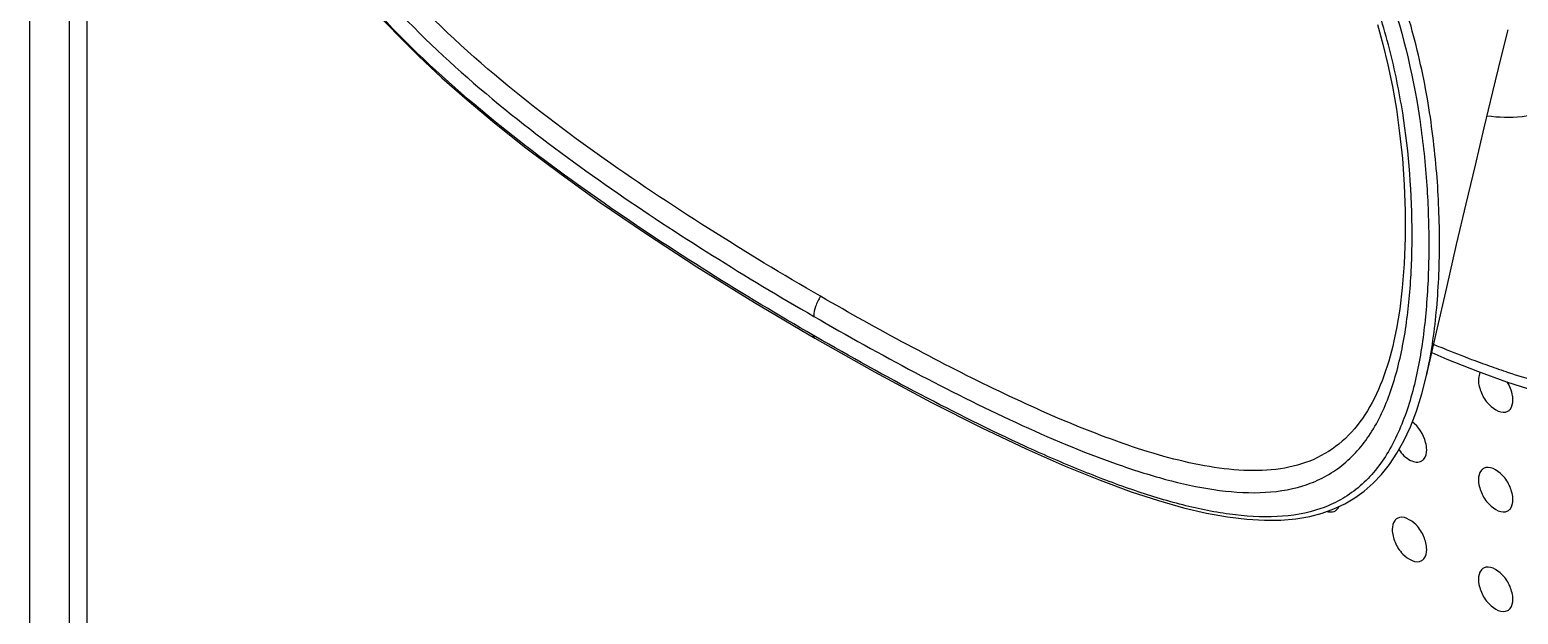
# Model space of a CAD drawing. Header units: millimetres. Extents: x 0 to 1189, y 0 to 841.
# Drawn here: x 858.2 to 919.3, y 321.7 to 345.7 of the extents above; entities that cross this region are included whole.
import ezdxf

# ---------------------------------------------------------------- set-up
doc = ezdxf.new("R2010")
doc.units = ezdxf.units.MM
doc.header["$LTSCALE"] = 65.395
doc.layers.get('0').update_dxf_attribs({"linetype": 'CONTINUOUS'})
doc.layers.add('AXIS', color=7, linetype='CONTINUOUS')

msp = doc.modelspace()

# ---------------------------------------------------------------- linework, layer by layer
at = {"color": 7, "linetype": 'Continuous'}
for p, q in [((858.228, 275.833), (858.228, 553.443)), ((859.861, 274.891), (859.861, 552.501)), ((860.568, 551.276), (860.568, 276.115)), ((914.161, 332.911), (914.16, 332.908)), ((915.708, 332.432), (916.33, 332.167)), ((916.33, 332.167), (917.583, 331.671)), ((917.583, 331.671), (918.781, 331.236))]:
    msp.add_line(p, q, dxfattribs=at)
at = {"color": 9, "linetype": 'Continuous'}
for p, q in [((890.454, 333.082), (890.364, 333.133)), ((890.454, 333.082), (890.372, 333.128)), ((915.786, 332.773), (915.799, 332.768)), ((915.786, 332.773), (915.799, 332.768))]:
    msp.add_line(p, q, dxfattribs=at)
at = {"color": 7, "linetype": 'Continuous'}
for points in [[(872.546, 346.243), (873.331, 345.42), (874.182, 344.579), (875.128, 343.696), (876.157, 342.788), (877.28, 341.849), (878.566, 340.829), (880.012, 339.739), (881.62, 338.587), (883.47, 337.325), (885.585, 335.949), (887.94, 334.489), (890.42, 333.022)], [(913.486, 345.883), (913.711, 345.071), (913.917, 344.219), (914.101, 343.33), (914.26, 342.404), (914.395, 341.429), (914.505, 340.389), (914.58, 339.306), (914.618, 338.227), (914.618, 337.142), (914.579, 336.069), (914.503, 335.083), (914.398, 334.211), (914.267, 333.423), (914.161, 332.911)], [(915.492, 331.487), (915.899, 333.268), (916.323, 335.105), (916.731, 336.86), (917.122, 338.529), (917.499, 340.119), (917.864, 341.645), (918.217, 343.114), (918.56, 344.522), (918.838, 345.659)], [(890.414, 333.024), (892.86, 331.645), (895.179, 330.403), (897.263, 329.349), (899.088, 328.483), (900.679, 327.781), (902.111, 327.2), (903.387, 326.731), (904.506, 326.366), (905.532, 326.076), (906.479, 325.855), (907.333, 325.701), (908.124, 325.604), (908.856, 325.56), (909.525, 325.567), (910.142, 325.621), (910.707, 325.718), (911.222, 325.852), (911.702, 326.025), (912.147, 326.234), (912.557, 326.476), (912.945, 326.757), (913.31, 327.078), (913.65, 327.436), (913.974, 327.845), (914.281, 328.305), (914.565, 328.816), (914.833, 329.393), (915.08, 330.036), (915.304, 330.749), (915.492, 331.488)], [(918.781, 331.236), (919.931, 330.86), (921.026, 330.546), (922.063, 330.295), (923.041, 330.108), (923.959, 329.983), (924.818, 329.919), (925.615, 329.911)]]:
    msp.add_lwpolyline(points, dxfattribs=at)
at = {"color": 9, "linetype": 'Continuous'}
msp.add_arc((932.16, 371.446), 41.991, 249.33823, 250.38371, dxfattribs=at)
for points, knots in [([(890.364, 333.133), (888.915, 333.97), (886.012, 335.716), (881.699, 338.545), (877.403, 341.719), (873.2, 345.419), (870.057, 349.132), (868.034, 352.568), (866.485, 356.148), (865.602, 359.835), (865.216, 363.422), (865.125, 365.958), (865.209, 368.383), (865.481, 370.672), (865.985, 372.774), (866.789, 374.612), (867.812, 375.834), (868.81, 376.5), (869.913, 376.977), (871.474, 377.218), (873.437, 377.075), (875.476, 376.635), (878.301, 375.743), (881.862, 374.241), (886.126, 372.11), (888.954, 370.542), (890.372, 369.723)], [0, 0, 0, 0, 0.063856, 0.129237, 0.196758, 0.267516, 0.342543, 0.381155, 0.419274, 0.491064, 0.524657, 0.556885, 0.587785, 0.617187, 0.644723, 0.669992, 0.69312, 0.704298, 0.715508, 0.738739, 0.763691, 0.790275, 0.818159, 0.876637, 0.937515, 1, 1, 1, 1]), ([(890.372, 368.934), (889.003, 369.724), (886.271, 371.24), (882.807, 372.978), (880.04, 374.199), (877.999, 374.992), (875.984, 375.634), (874.012, 376.07), (872.112, 376.223), (870.596, 376.014), (869.516, 375.583), (868.534, 374.975), (867.507, 373.842), (866.687, 372.103), (866.172, 370.094), (865.892, 367.893), (865.779, 364.699), (866.033, 361.347), (866.732, 357.912), (867.575, 355.237), (868.761, 352.601), (870.752, 349.306), (873.801, 345.742), (877.862, 342.185), (882.011, 339.134), (886.173, 336.408), (888.975, 334.724), (890.373, 333.917)], [0, 0, 0, 0, 0.062487, 0.123395, 0.153042, 0.181947, 0.209873, 0.236518, 0.261551, 0.284888, 0.29613, 0.307303, 0.330269, 0.355281, 0.382602, 0.411892, 0.442777, 0.508767, 0.544103, 0.58109, 0.619348, 0.657981, 0.732872, 0.803487, 0.870897, 0.9362, 1, 1, 1, 1]), ([(915.492, 331.489), (915.687, 332.343), (915.948, 334.134), (916.067, 336.913), (915.952, 339.841), (915.573, 342.902), (914.854, 346.072), (913.701, 349.272), (912.077, 352.356), (910.061, 355.18), (907.802, 357.689), (904.68, 360.612), (900.627, 363.765), (895.668, 367.088), (892.329, 369.107), (890.664, 370.068)], [0, 0, 0, 0, 0.05296, 0.109121, 0.168103, 0.230024, 0.295425, 0.364313, 0.435208, 0.505565, 0.573607, 0.639084, 0.764028, 0.883718, 1, 1, 1, 1]), ([(890.372, 369.723), (891.82, 368.887), (894.72, 367.143), (899.026, 364.316), (902.565, 361.708), (905.334, 359.375), (908.112, 356.759), (910.662, 353.754), (912.689, 350.326), (914.244, 346.75), (915.133, 343.066), (915.524, 339.481), (915.619, 336.946), (915.538, 334.521), (915.271, 332.23), (914.776, 330.126), (914.095, 328.555), (913.352, 327.517), (912.71, 326.877), (911.976, 326.375), (910.88, 325.889), (909.324, 325.635), (907.366, 325.768), (905.332, 326.2), (903.25, 326.851), (901.14, 327.661), (898.278, 328.913), (894.695, 330.702), (891.87, 332.265), (890.454, 333.082)], [0, 0, 0, 0, 0.063844, 0.129213, 0.19671, 0.231592, 0.267462, 0.342452, 0.381061, 0.419207, 0.491043, 0.524643, 0.556906, 0.587829, 0.617258, 0.644856, 0.670163, 0.682016, 0.693417, 0.704601, 0.715801, 0.738988, 0.763885, 0.790423, 0.818267, 0.847108, 0.876706, 0.937546, 1, 1, 1, 1]), ([(890.373, 333.917), (891.743, 333.126), (894.474, 331.611), (898.591, 329.547), (902.031, 328.089), (904.76, 327.217), (906.731, 326.782), (908.631, 326.628), (910.146, 326.837), (911.227, 327.268), (912.208, 327.876), (913.235, 329.007), (914.056, 330.746), (914.571, 332.754), (914.851, 334.954), (914.965, 338.146), (914.712, 341.498), (914.014, 344.932), (913.172, 347.606), (911.988, 350.241), (909.998, 353.538), (906.949, 357.103), (902.888, 360.662), (898.738, 363.715), (894.574, 366.442), (891.771, 368.126), (890.372, 368.934)], [0, 0, 0, 0, 0.062483, 0.123382, 0.181912, 0.209841, 0.23648, 0.261514, 0.284851, 0.29609, 0.307261, 0.330221, 0.355225, 0.382536, 0.411818, 0.442695, 0.508667, 0.543993, 0.58097, 0.619218, 0.657845, 0.732758, 0.803406, 0.870844, 0.936174, 1, 1, 1, 1]), ([(890.65, 334.739), (889.102, 335.633), (886.003, 337.503), (881.412, 340.557), (876.884, 344.02), (874.081, 346.711), (872.795, 348.208)], [0, 0, 0, 0, 0.238825, 0.483501, 0.736185, 1, 1, 1, 1]), ([(922.812, 343.936), (922.534, 343.593), (921.896, 342.978), (920.721, 342.342), (919.386, 342.032), (918.453, 342.059), (917.98, 342.124)], [0, 0, 0, 0, 0.245573, 0.486566, 0.734368, 1, 1, 1, 1]), ([(890.65, 334.739), (890.565, 334.612), (890.434, 334.347), (890.375, 334.055), (890.375, 333.916)], [0, 0, 0, 0, 0.525109, 1, 1, 1, 1]), ([(914.16, 332.908), (914.035, 332.356), (913.733, 331.308), (913.046, 329.889), (912.098, 328.755), (910.887, 327.988), (909.484, 327.613), (907.962, 327.566), (906.357, 327.77), (904.692, 328.167), (902.987, 328.714), (900.648, 329.606), (897.703, 330.941), (894.171, 332.753), (891.826, 334.061), (890.65, 334.739)], [0, 0, 0, 0, 0.060937, 0.116876, 0.168363, 0.217824, 0.268526, 0.322631, 0.380639, 0.44214, 0.506508, 0.573101, 0.711254, 0.854005, 1, 1, 1, 1]), ([(915.799, 332.768), (915.928, 332.714), (916.44, 332.504), (916.956, 332.302), (917.343, 332.155)], [0, 0, 0, 0, 0.251692, 1, 1, 1, 1]), ([(918.063, 331.892), (918.323, 331.799), (919.348, 331.446), (920.39, 331.14), (921.176, 330.954)], [0, 0, 0, 0, 0.255129, 1, 1, 1, 1])]:
    msp.add_open_spline(points, degree=3, knots=knots, dxfattribs=at)
at = {"color": 7, "linetype": 'Continuous'}
msp.add_open_spline([(890.417, 333.024), (890.383, 333.045), (890.364, 333.093), (890.364, 333.133)], degree=3, dxfattribs=at)
at = {"layer": 'AXIS', "color": 7, "linetype": 'Continuous'}
for points, knots in [([(917.7, 331.629), (917.688, 331.607), (917.641, 331.506), (917.625, 331.392), (917.625, 331.306)], [0, 0, 0, 0, 0.22752, 1, 1, 1, 1]), ([(917.625, 331.306), (917.625, 331.127), (917.731, 330.753), (918.044, 330.226), (918.598, 329.896), (918.833, 330.032)], [0, 0, 0, 0, 0.277753, 0.577543, 1, 1, 1, 1]), ([(919.039, 330.49), (919.039, 330.549), (919.015, 330.809), (918.912, 331.058), (918.807, 331.229)], [0, 0, 0, 0, 0.228353, 1, 1, 1, 1]), ([(918.833, 330.032), (918.866, 330.052), (919, 330.165), (919.039, 330.356), (919.039, 330.49)], [0, 0, 0, 0, 0.220867, 1, 1, 1, 1]), ([(915.504, 328.449), (915.504, 328.552), (915.434, 328.987), (915.177, 329.393), (914.911, 329.597)], [0, 0, 0, 0, 0.235459, 1, 1, 1, 1]), ([(914.366, 328.459), (914.488, 328.279), (914.736, 327.995), (915.166, 327.915), (915.298, 327.991)], [0, 0, 0, 0, 0.588788, 1, 1, 1, 1]), ([(915.298, 327.991), (915.33, 328.01), (915.465, 328.124), (915.504, 328.314), (915.504, 328.449)], [0, 0, 0, 0, 0.220867, 1, 1, 1, 1]), ([(919.039, 326.407), (919.039, 326.586), (918.933, 326.961), (918.621, 327.487), (918.067, 327.818), (917.832, 327.681)], [0, 0, 0, 0, 0.277753, 0.577543, 1, 1, 1, 1]), ([(917.832, 327.681), (917.799, 327.662), (917.664, 327.549), (917.625, 327.358), (917.625, 327.224)], [0, 0, 0, 0, 0.220867, 1, 1, 1, 1]), ([(917.625, 327.224), (917.625, 327.045), (917.731, 326.67), (918.044, 326.144), (918.598, 325.813), (918.833, 325.95)], [0, 0, 0, 0, 0.277753, 0.577543, 1, 1, 1, 1]), ([(911.428, 325.926), (911.459, 325.917), (911.569, 325.892), (911.691, 325.909), (911.762, 325.95)], [0, 0, 0, 0, 0.277753, 1, 1, 1, 1]), ([(918.833, 325.95), (918.866, 325.969), (919, 326.082), (919.039, 326.273), (919.039, 326.407)], [0, 0, 0, 0, 0.220867, 1, 1, 1, 1]), ([(914.296, 325.64), (914.263, 325.621), (914.129, 325.507), (914.09, 325.317), (914.09, 325.182)], [0, 0, 0, 0, 0.220867, 1, 1, 1, 1]), ([(915.504, 324.366), (915.504, 324.545), (915.398, 324.92), (915.085, 325.446), (914.531, 325.776), (914.296, 325.64)], [0, 0, 0, 0, 0.277753, 0.577543, 1, 1, 1, 1]), ([(914.09, 325.182), (914.09, 325.004), (914.196, 324.629), (914.509, 324.103), (915.062, 323.772), (915.298, 323.909)], [0, 0, 0, 0, 0.277753, 0.577543, 1, 1, 1, 1]), ([(915.298, 323.909), (915.33, 323.928), (915.465, 324.041), (915.504, 324.232), (915.504, 324.366)], [0, 0, 0, 0, 0.220867, 1, 1, 1, 1]), ([(917.832, 323.599), (917.799, 323.58), (917.664, 323.466), (917.625, 323.275), (917.625, 323.141)], [0, 0, 0, 0, 0.220867, 1, 1, 1, 1]), ([(919.039, 322.325), (919.039, 322.504), (918.933, 322.878), (918.621, 323.405), (918.067, 323.735), (917.832, 323.599)], [0, 0, 0, 0, 0.277753, 0.577543, 1, 1, 1, 1]), ([(917.625, 323.141), (917.625, 322.962), (917.731, 322.588), (918.044, 322.061), (918.598, 321.731), (918.833, 321.867)], [0, 0, 0, 0, 0.277753, 0.577543, 1, 1, 1, 1]), ([(918.833, 321.867), (918.866, 321.887), (919, 322), (919.039, 322.191), (919.039, 322.325)], [0, 0, 0, 0, 0.220867, 1, 1, 1, 1])]:
    msp.add_open_spline(points, degree=3, knots=knots, dxfattribs=at)
msp.add_open_spline([(911.762, 325.95), (911.828, 325.988), (911.881, 326.053), (911.913, 326.122)], degree=3, dxfattribs=at)

doc.saveas('drawing.dxf')
